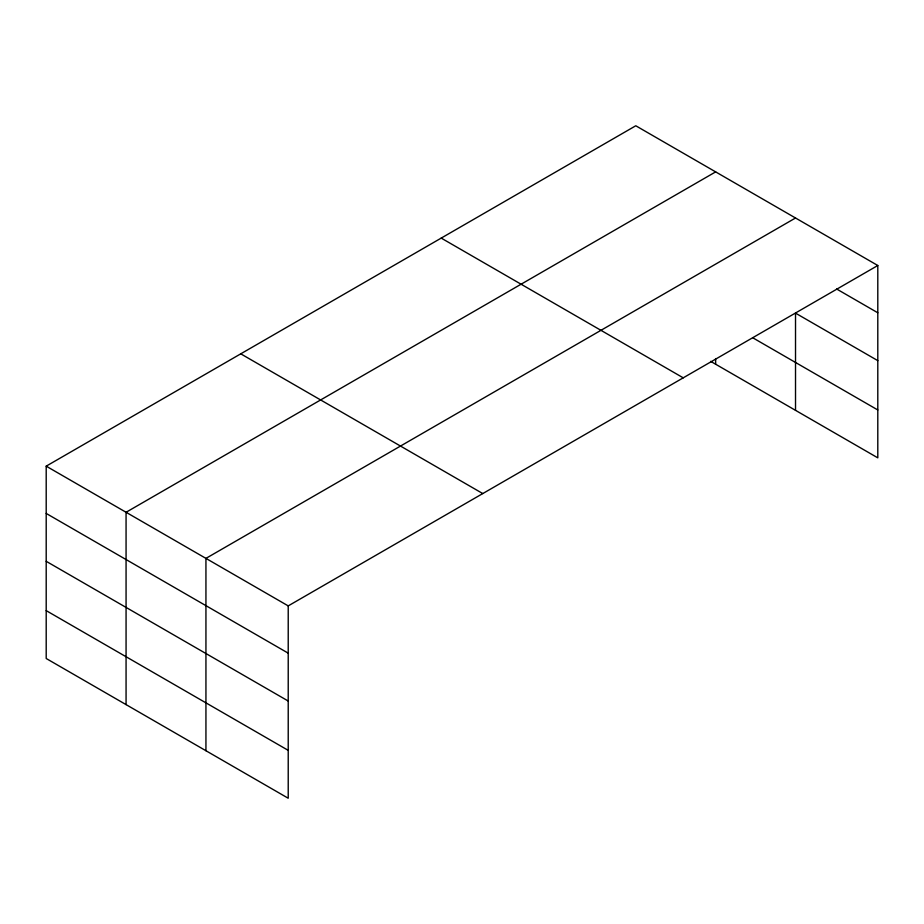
<?xml version="1.0" encoding="UTF-8"?>
<svg xmlns="http://www.w3.org/2000/svg" width="924" height="924" viewBox="0 0 924 924"><rect width="100%" height="100%" fill="white"/><g stroke="black" fill="none" stroke-linecap="round" stroke-linejoin="round"><path stroke-width="1.39" d="M877.8 265.5L635.781 125.768L46.2 466.158L46.2 658.5L288.219 798.232L288.219 605.89L877.8 265.5L877.8 457.842L710.648 361.342M715.65 171.887L126.068 512.277L126.068 704.608M795.518 217.995L205.937 558.385L205.937 750.715M836.659 289.016L877.8 312.774M877.8 360.637L795.518 313.132L795.518 410.325M753.083 337.965L877.8 409.967M441.222 238.103L683.24 377.835M240.76 353.834L482.778 493.566M46.2 466.158L288.219 605.89M46.2 513.432L288.219 653.164M46.2 561.307L288.219 701.027M46.2 610.625L288.219 750.357M715.65 358.581L715.65 364.218"/></g></svg>
